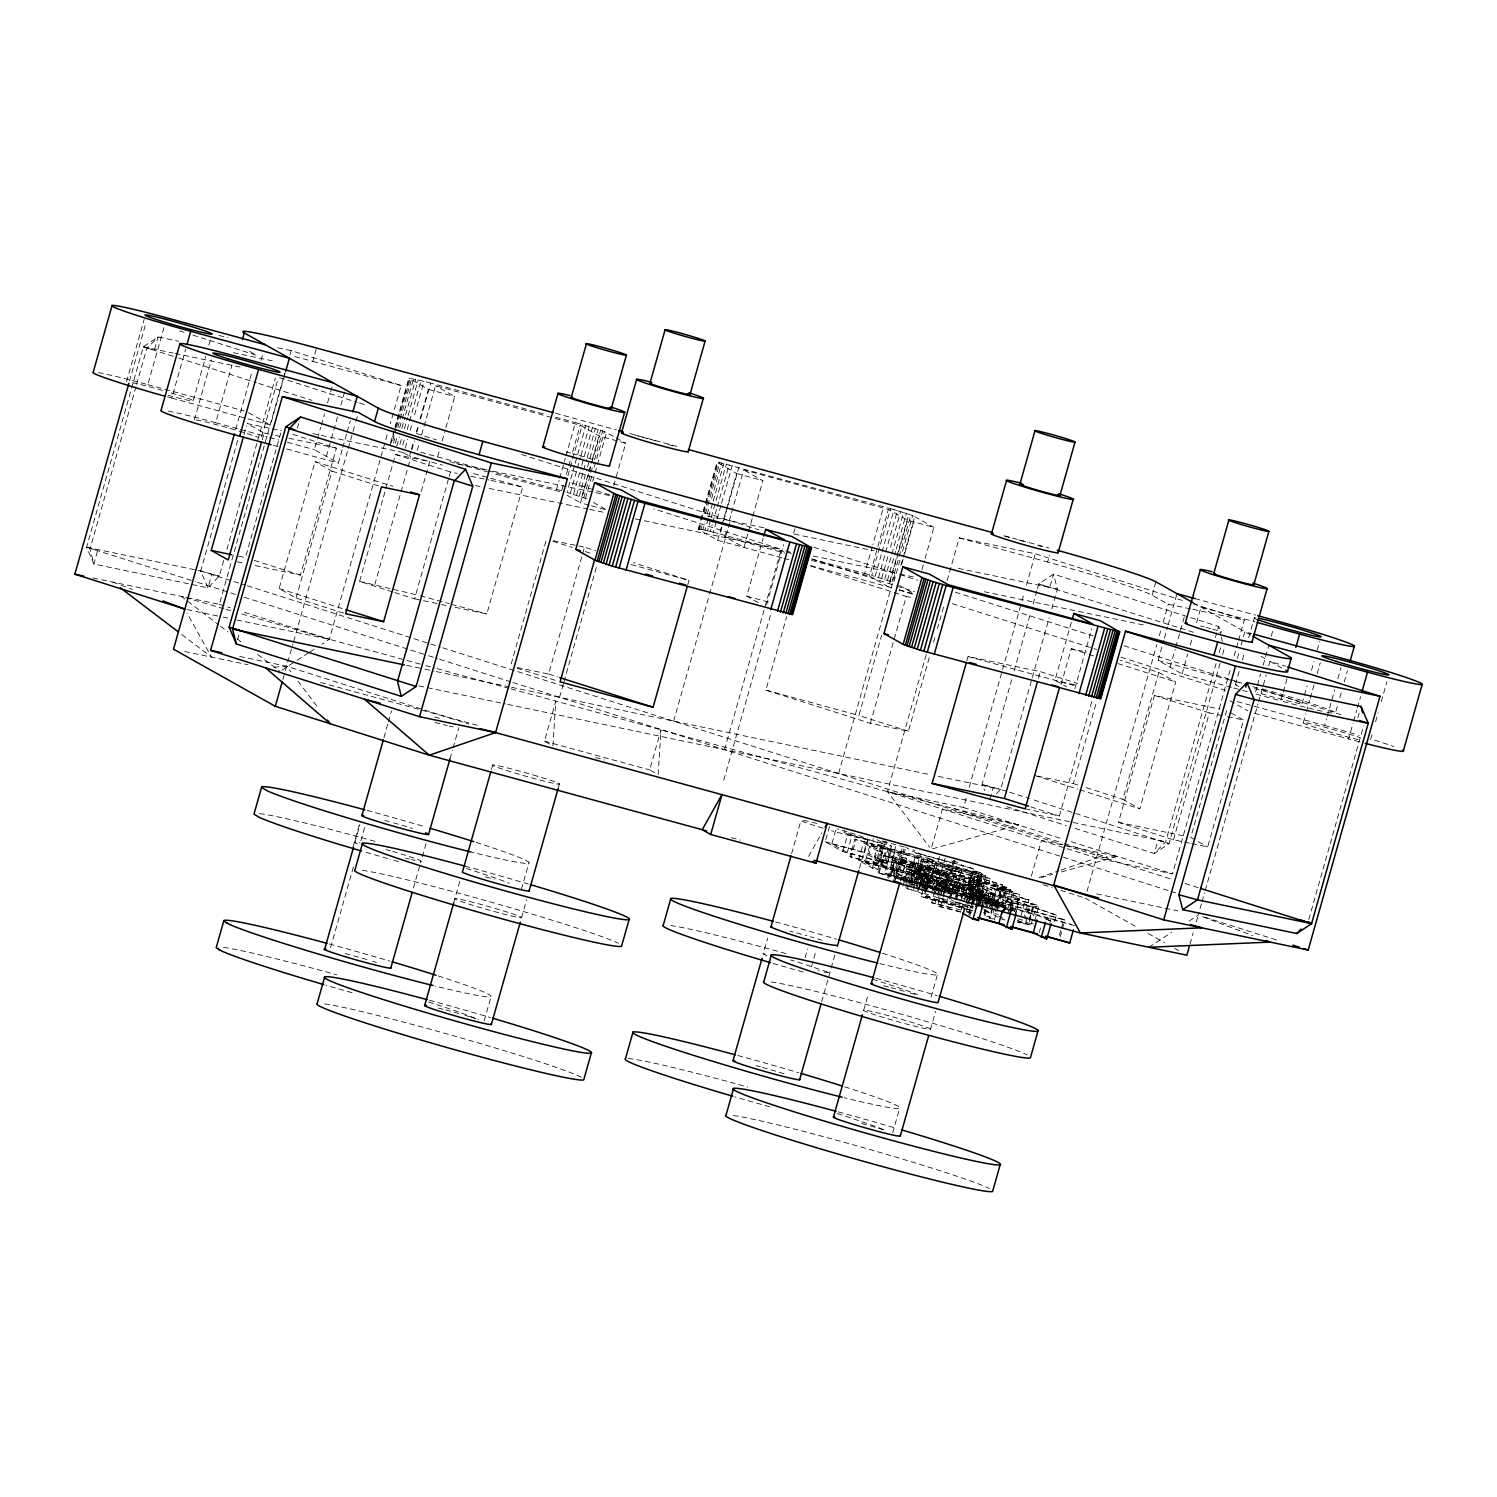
<?xml version="1.0" encoding="UTF-8"?>
<svg xmlns="http://www.w3.org/2000/svg" width="1497" height="1497" viewBox="0 0 1497 1497"><rect width="100%" height="100%" fill="white"/><g stroke="black" fill="none" stroke-linecap="round" stroke-linejoin="round"><path stroke-width="0.75" stroke-dasharray="5 3.75" d="M552.917 745.936L555.78 701.101L544.44 741.165L551.233 744.982M658.156 774.66L661.019 729.825L649.679 769.907L654.769 772.751M126.515 381.81L144.142 319.497M129.509 381.061L146.014 322.678M223.708 560.477L219.311 576.064L207.915 587.834L93.843 564.013L86.62 547.172L143.319 346.836L158.083 336.956L178.63 341.26M136.002 386.582L90.007 549.081L93.843 564.013L97.623 550.653L86.62 547.172L200.71 570.975L219.311 576.064L211.695 574.474L207.915 587.834L200.71 570.975L237.873 439.65M136.62 384.355L146.706 348.726L158.083 336.956L154.303 350.317L143.319 346.836L172.978 353.03M98.465 372.678A69.48 3.275 15.8 0 1 147.829 384.635L164.202 326.758M167.514 396.911A69.48 3.275 15.8 0 0 171.818 398.09L185.684 349.119M167.963 395.302A34.73 1.628 15.8 0 0 193.225 400.878L205.744 356.38M208.888 345.246L210.16 340.811M194.367 419.909L211.376 359.804M168.207 411.095A69.48 3.275 15.8 0 1 215.699 422.715L232.072 364.838M235.665 429.452L252.188 371.069M260.983 360.365L262.873 353.685M244.03 434.691L246.537 425.784M226.87 549.343L275.373 377.955M261.638 436.768L278.012 378.891M262.256 439.744L264.146 433.082L247.173 423.557L269.984 428.31M101.684 579.807L219.348 604.358L284.804 373.052M289.894 355.088L291.166 350.597L401.14 385.515L390.343 423.688M248.072 418.898L270.489 425.036L283.083 380.5M283.719 378.292L285.609 371.612M246.107 555.387L280.762 432.932M294.759 356.567A93.338 4.397 15.8 0 1 312.779 361.395L316.559 348.034M237.611 639.537L238.865 635.084M297.454 428.067L298.708 423.614M342.121 449.755L338.359 463.116L314.351 449.643L316.877 440.736M317.514 438.527L320.657 427.394M321.294 425.167L324.437 414.033M327.581 402.899L330.107 393.992M330.743 391.765L332.633 385.103M343.431 613.078L296.107 598.033L279.134 588.527L315.044 461.637L392.85 486.338M326.346 456.379L330.762 440.792M331.398 438.565L337.686 416.316M340.848 405.182L344.628 391.821M255.332 565.623L300.467 575.073L336.395 448.164L292.402 434.186M296.107 598.033L331.997 471.162L315.044 461.637M342.757 447.528L346.537 434.167M347.173 431.941L350.317 420.825M282.858 679.601L284.748 672.92M285.366 670.693L292.982 643.785M293.618 641.539L347.641 450.653M348.277 448.408L355.257 423.707M355.893 421.462L357.802 414.725M387.162 434.916L329.34 639.275L321.743 644.215M390.605 442.682L394.366 429.34M395.002 427.113L408.868 378.142L424.081 381.305L413.995 416.933M390.305 445.358L409.373 378.105M392.701 440.53L395.844 429.396M396.48 427.169L410.328 378.198M393.449 442.981L395.339 436.301M397.865 427.394L411.731 378.423M395.245 443.337L397.135 436.656M399.662 427.749L401.552 421.087M402.188 418.861L413.528 378.778M396.799 446.031L399.325 437.143M401.832 428.236L404.995 417.102M405.612 414.875L415.698 379.265M392.57 591.858L359.579 581.397L395.489 454.508L429.714 461.656L420.882 492.812M399.942 444.403L401.832 437.723M404.358 428.816L407.502 417.682M408.138 415.455L418.206 379.845M402.749 445.077L404.639 438.415M407.165 429.508L421.013 380.537M405.182 448.09L407.689 439.182M410.215 430.275L411.469 425.822M427.468 461.039L409.504 456.136L413.846 440.829M416.316 432.072L417.551 427.693M420.021 418.954L428.404 389.351L408.868 378.142M411.825 449.849L414.351 440.96M416.858 432.053L418.131 427.599M420.638 418.692L430.724 383.082L546.48 414.688M374.793 584.56L410.683 457.689M417.251 450.316L419.141 443.636M421.667 434.748L435.515 385.777L580.218 425.279L599.418 436.039L625.727 443.224L615.641 478.853M437.704 456.641L439.594 449.961M442.12 441.054L445.264 429.938M445.9 427.712L454.714 396.537L435.515 385.777M394.778 592.569L414.575 598.856L448.576 478.647M449.212 476.42L450.466 471.967L457.24 473.389M353.124 846.628L359.411 824.379M383.981 737.553L387.76 724.192M388.397 721.966L391.54 710.85M354.808 842.736L359.86 824.941M330.594 947.62L353.91 865.247M360.833 840.771L364.613 827.411M455.219 607.333L486.824 613.938L522.734 487.049L471.48 473.052M413.453 887.983L421.013 861.262M422.285 856.808L426.065 843.466M449.998 758.867L452.506 749.96M453.142 747.733L458.812 727.71M420.732 452.281L556.528 489.369L559.055 480.462M559.672 478.235L565.342 458.194M565.978 455.967L575.428 422.584L602.692 430.874L614.219 436.768M511.207 663.901L546.48 539.238M563.209 485.384L561.319 492.064L492.307 473.22M566.371 474.25L570.151 460.889M572.659 451.982L580.218 425.279M567.906 475.728L582.389 424.53M574.53 465.604L566.97 492.307L587.629 499.231M575.147 463.378L577.037 456.697M577.674 454.47L585.851 425.541M453.666 903.047L459.953 880.797M491.446 769.495L492.719 765.042M570.32 493.318L580.406 457.708M581.042 455.481L589.219 426.533M573.538 494.291L581.098 467.588M581.734 465.361L583.605 458.681M584.242 456.454L592.438 427.506M576.532 495.226L586.618 459.616M587.254 457.39L595.432 428.441M579.283 496.106L586.843 469.403M587.46 467.176L589.35 460.496M589.986 458.269L598.182 429.34M581.715 496.929L591.783 461.319M592.419 459.092L600.615 430.144M589.294 505.219L580.518 502.824L588.714 473.894M589.331 471.667L591.221 464.987M591.858 462.76L599.418 436.039M583.793 497.659L593.879 462.049M594.515 459.822L602.692 430.874M585.495 498.295L591.802 476.046M594.309 467.139L604.395 431.51M592.681 481.435L606.528 432.465M517.288 667.531L548.594 674.062L581.977 556.079M582.614 553.871L584.504 547.191L595.619 550.709M613.751 485.533L615.024 481.08M559.56 697.321L563.34 683.961M563.976 681.734L596.723 565.978M484.242 1020.692L491.166 996.197M521.405 889.349L528.965 862.646M521.555 917.698L526.607 899.884M558.1 788.582L559.354 784.129M781.79 557.782L717.681 540.267L698.481 529.508L700.035 522.378M700.652 520.151L717.044 462.274L718.504 462.33L883.604 506.716L872.901 544.552M698.481 529.508L700.54 522.341M701.176 520.114L717.55 462.236M698.145 529.059L699.604 529.115L701.494 522.434M704.02 513.527L718.504 462.33M699.604 529.115L701.008 529.339L702.898 522.678M705.405 513.77L719.907 462.573M701.008 529.339L702.804 529.695L704.694 523.033M707.202 514.126L709.091 507.446M711.618 498.538L721.704 462.929M687.722 584.803L688.994 580.349L633.418 562.704M702.804 529.695L704.975 530.181L708.118 519.047M708.755 516.821L712.535 503.46M713.171 501.233L723.874 463.396M704.975 530.181L707.482 530.761L710.645 519.627M711.262 517.401L726.382 463.976M707.482 530.761L710.289 531.454L712.179 524.773M712.815 522.547L716.595 509.186M717.231 506.959L729.189 464.669M710.289 531.454L713.358 532.221L716.502 521.087M717.138 518.86L720.918 505.518M721.535 503.291L732.258 465.436M717.681 540.267L721.46 526.925M722.097 524.698L725.877 511.338M726.494 509.111L736.58 473.501L717.044 462.274M713.358 532.221L720.001 533.999L723.145 522.865M723.781 520.638L727.561 507.277M728.178 505.05L738.9 467.214M747.77 534.092L743.99 547.453L724.791 536.693L726.681 530.013M729.207 521.106L743.691 469.908L888.395 509.41L907.594 520.189L933.903 527.374L925.09 558.531M673.65 721.124L708.923 596.461M709.541 594.234L727.804 529.695M728.44 527.468L730.33 520.788M748.406 531.884L752.186 518.523M752.804 516.297L762.89 480.668L743.691 469.908M758.305 602.599L746.778 596.143L763.152 538.265M724.529 749.698L781.228 549.343L653.646 508.849M766.614 604.676L783.623 544.571M723.762 780.218L770.787 614.032M793.672 533.175L794.944 528.684M929.188 657.763L908.398 731.228L870.375 723.294L765.884 690.117L786.673 616.652M811.28 558.905L864.705 573.501L872.264 546.779M898.144 553.572L888.694 586.955L869.495 576.195L888.395 509.41M766.988 955.797L763.152 953.851L767.718 938.245M791.614 853.646L801.026 820.244M899.978 560.177L893.672 582.427L871.684 575.447L890.565 508.662L885.345 507.202M875.146 576.457L881.434 554.189M882.07 551.963L894.027 509.672L890.565 508.662M878.496 577.449L897.395 510.664L894.027 509.672M881.714 578.422L888.002 556.173M890.528 547.266L900.614 511.656L897.395 510.664M884.708 579.376L903.608 512.592L900.614 511.656M887.459 580.256L895.636 551.308M896.273 549.081L906.359 513.471L903.608 512.592M889.892 581.061L908.791 514.294L906.359 513.471M898.78 551.345L907.594 520.189M891.969 581.79L910.868 515.024L908.791 514.294M838.619 773.5L895.318 573.164L813.919 547.322M902.485 551.27L912.571 515.66L910.868 515.024M900.857 565.567L914.704 516.596L912.571 515.66M908.398 731.228L858.904 715.51L881.583 635.383M901.737 564.144L904.263 555.237M904.88 553.011L913.713 521.854M876.812 863.806L873.088 861.711L877.99 844.345L881.714 846.441L854.881 839.125L849.959 856.471L876.812 863.806L883.174 841.539L891.426 846.179L886.523 863.544L842.792 851.606L825.221 841.744L829.506 826.55M877.017 839.705L884.727 844.027L879.806 861.393L847.265 852.504L831.845 843.859L836.149 828.664M870.375 723.294L906.265 596.405L912.983 597.808M805.068 957.799L807.594 948.892M921.927 569.665L924.454 560.757M842.792 851.606L847.695 834.241L841.838 830.947M811.468 966.688L815.884 951.1M847.265 852.504L852.167 835.139L844.476 830.816M886.374 867.605L883.361 865.902L888.282 848.556L891.295 850.24L886.374 867.605L851.045 857.089L855.947 839.723L854.881 839.125M877.86 869.589L865.079 862.403L870 845.057L882.781 852.223L877.86 869.589L872.377 868.092L858.53 860.307L863.432 842.942L923.836 859.428M821.628 1001.811L834.839 955.067M879.806 861.393L864.387 852.747L868.69 837.553M895.618 846.647L891.931 859.671L899.716 864.05L877.148 858.286L868.952 853.683L873.238 838.488M926.231 654.657L887.459 791.651L929.712 847.321M947.189 580.555L959.278 537.891L1035.325 553.759L1184.277 601.046M933.585 642.194L934.858 637.741M937.365 628.834L944.308 604.339M872.377 868.092L877.298 850.726L863.432 842.942M877.148 858.286L881.452 843.092M877.878 864.405L882.8 847.059L855.947 839.723M883.473 845.842L887.197 847.938L933.342 859.54L928.439 876.886L882.294 865.303L878.571 863.208L883.473 845.842L877.99 844.345M878.196 872.845L883.099 855.479L884.109 855.479L894.832 858.604L889.91 875.97L878.196 872.845L890.977 876.568L895.88 859.203L883.099 855.479M880.891 866.108L885.812 848.743L882.8 847.059M879.188 872.845L884.109 855.479M882.294 865.303L887.197 847.938M901.737 875.82L889.91 869.196L894.832 851.83L906.658 858.473L901.737 875.82L896.254 874.323L884.428 867.699L889.349 850.333L870 845.057M889.91 875.97L884.746 873.069L889.667 855.704L995.561 884.652M887.777 877.691L892.68 860.345L977.616 883.529L971.834 904.207M888.844 878.309L893.765 860.943L892.68 860.345M890.977 875.071L913.095 881.733L890.977 875.071L895.88 857.706L918.017 864.387L911.729 886.224M893.185 876.306L898.088 858.941M902.111 848.724L894.196 876.868L916.314 883.548L923.724 857.912M893.559 880.947L898.462 863.582L915.565 868.241L910.644 885.606M896.254 874.323L901.175 856.976L889.349 850.333M894.626 881.546L899.547 864.181L898.462 863.582M895.636 879.169L904.637 846.684M901.325 860.756L921.235 866.183L899.098 859.503L901.325 860.756L896.404 878.121L916.314 883.548M953.439 860.288L963.02 865.659L973.686 868.878L968.784 886.243L911.336 870.562L900.913 864.705L905.816 847.339L885.438 842.119M902.335 861.318L905.741 863.226L900.82 880.592L897.433 878.683L902.335 861.318L956.265 876.98L951.063 895.281M863.694 1010.269L868.11 994.7M903.234 881.452L908.136 864.087L909.783 865.004L904.88 882.369M902.878 886.261L907.8 868.896L926.362 873.238L930.835 874.716L925.951 892.268M966.781 661L968.054 656.547L1040.303 671.629L1077.69 683.493M905.947 882.968L910.868 865.603L893.765 860.943M905.835 887.384L910.756 870.019L907.8 868.896M911.336 870.562L916.258 853.196L905.816 847.339M916.482 891.482L906.901 888.563L911.823 871.198L922.433 874.098L917.511 891.463M894.832 851.83L915.902 857.575L908.716 882.949L905.049 881.939M908.604 886.991L912.908 871.815L911.823 871.198M910.887 880.498L915.79 863.133L918.017 864.387M910.363 883.866L917.811 857.444L922.264 857.818L913.6 889.274M911.43 884.465L916.351 867.1L933.38 871.759L938.076 874.398L933.174 891.763M951.643 860.887L957.388 864.125L952.485 881.49L915.677 871.441L920.58 854.076L912.927 849.772M914.106 882.313L919.027 864.948M913.357 887.141L921.385 859.072L985.849 875.745L980.947 893.11L936.766 881.939M916.089 881.92L920.992 864.555L943.559 871.348L938.638 888.713L916.089 881.92L938.638 888.713M916.145 887.103L923.705 860.382L921.385 859.072M976.605 901.119L981.527 883.754L974.135 881.097L953.57 875.483L948.649 892.83L951.343 894.345L917.343 884.128L922.264 866.763M917.212 887.721L924.772 860.981L982.144 876.643L975.576 899.491M919.308 883.735L941.875 890.528L919.308 883.735L924.21 866.37L944.57 871.928L946.778 873.163L939.742 897.844L946.946 901.886L951.849 884.521L944.663 880.479L954.824 883.249L960.4 886.392L955.498 903.739L971.59 908.136M918.185 890.341L923.106 872.976L930.835 874.716M918.84 888.638L923.761 871.273L922.133 870.356L984.483 887.365L991.893 889.948L986.635 909.053M928.159 858.006L918.597 892.062L929.787 896.853L925.782 894.607M920.618 885.962L925.52 868.597M931.752 846.946L942.455 809.11L1018.503 824.978L931.115 849.173M921.516 884.97L926.437 867.605L924.21 866.37M980.498 902.148L983.173 892.268L924.435 876.812L929.338 859.446L933.342 859.54M922.545 885.55L927.448 868.185L947.807 873.743L950.052 874.997L945.131 892.362L922.545 885.55L945.131 892.362M921.441 890.603L926.362 873.238M982.144 876.643L974.734 875.764L969.813 893.129L977.223 894.008L919.869 878.346L929.843 883.941L924.36 882.444L929.263 865.079L915.902 857.575M961.748 907.968L921.235 896.591L926.138 879.244L991.706 896.946L982.968 893.466L986.598 895.655L983.435 894.888M923.331 890.715L927.635 875.52L923.106 872.976M924.772 886.804L929.693 869.439L927.448 868.185M925.352 886.336L927.204 879.824L926.138 879.244M924.416 891.314L928.701 876.119L939.461 879.057L946.665 883.099M924.865 891.651L928.552 878.645L969.757 889.892L970.842 890.49L967.156 903.514M925.202 893.26L929.506 878.065L923.518 874.697L912.908 871.815M926.269 891.782L931.171 874.416L953.757 882.65L949.454 897.844M955.535 889.63L929.712 882.163L934.633 864.798L1002.372 884.858L997.451 902.223L961.205 891.314L945.131 887.964L940.453 886.449L955.535 889.63L960.456 872.264L934.633 864.798M929.712 882.163L935.007 864.611M924.772 860.981L934.746 866.576L928.477 889.124L922.077 887.384M939.517 856.602L935.213 871.797L952.485 881.49M932.238 888.17L934.689 879.488L928.701 876.119M931.471 893.185L936.374 875.839M933.885 890.603L938.787 873.238L955.965 877.916L960.662 880.554L955.76 897.919M933.473 895.805L938.376 878.458L931.171 874.416M950.894 907.949L931.621 902.747L933.473 896.235M934.072 894.065L936.542 885.382L995.112 899.734L989.667 918.615M936.43 887.478L941.351 870.113L943.559 871.348M935.157 894.252L939.461 879.057M945.15 858.155L940.846 873.331L958.099 883.024L968.784 886.243M934.764 903.907L936.617 897.395M937.234 895.225L939.686 886.542L936.542 885.382M938.582 893.241L945.356 869.083L960.456 872.264M510.945 688.863L887.459 791.651L963.507 807.519L966.688 796.292M969.233 787.31L1021.347 603.179M1021.983 600.915L1023.892 594.178M1026.418 585.196L1035.325 553.759M938.656 897.227L943.578 879.862M996.141 905.18L998.649 905.255L1003.551 887.889L1001.063 887.815L996.141 905.18L1005.497 906.901L941.632 888.9L946.534 871.535L1010.419 889.536L1003.514 913.918M960.718 912.122L937.796 906.003L942.698 888.638L999.229 902.766L996.777 911.448M942.885 891.108L947.807 873.743M943.353 889.854L948.256 872.489M949.285 873.069L1012.795 891.445L1007.874 908.81L947.62 892.268L944.382 890.434L949.285 873.069L977.185 881.321L974.977 880.086L966.351 911.186M942.979 896.123L950.034 870.599L966.108 873.949L1002.372 884.858M940.509 907.051L942.96 898.368M943.26 896.871L948.162 879.525L972.844 886.261L973.929 886.86L969.008 904.225M954.749 860.775L950.445 875.951L949.36 875.352L953.664 860.157M947.62 892.268L952.541 874.903M949.528 898.911L954.45 881.546L973.929 886.86M1011.673 679.694L982.069 784.316L984.783 790.622M1014.199 670.787L1030.572 612.909M1033.098 604.002L1036.878 590.641M1037.496 588.415L1038.768 583.961L1053.532 574.1L1218.521 626.476L1221.234 632.801M950.539 898.443L954.824 883.249M1190.602 608.905L1168.24 604.227L1152.129 595.188A93.338 4.397 15.8 0 0 1047.638 562.011L1049.528 555.331M958.099 883.024L963.02 865.659M954.637 899.267L958.941 884.072L954.45 881.546M956.546 896.778L961.448 879.413L978.701 884.128L983.398 886.767L978.477 904.132M955.722 899.865L960.026 884.671L983.978 891.22L979.674 906.396M892.68 1132.855L899.603 1108.379M931.097 997.077L937.403 974.809M961.205 891.314L966.108 873.949M960.849 900.221L966.145 882.051L961.448 879.413M989.929 798.93L993.072 787.796L982.069 784.316L1007.275 791.483M967.698 885.644L972.62 868.279M973.798 870.655L976.325 872.19L971.422 889.555L968.896 888.02L973.798 870.655L979.899 872.414L972.283 898.687L964.947 896.048L969.85 878.683M961.336 909.951L965.621 894.757L942.698 888.638M976.325 872.19L972.788 871.31L967.867 888.675L971.422 889.555M967.156 897.302L972.058 879.937M966.07 902.916L969.757 889.892M930.498 1029.262A34.73 1.628 15.8 0 0 881.508 1013.862A34.73 1.628 15.8 0 0 879.282 1016.182A34.73 1.628 15.8 0 0 930.498 1029.262L935.55 1011.467M966.407 902.392L968.297 895.711A34.73 1.628 15.8 0 0 919.308 880.311A34.73 1.628 15.8 0 0 917.062 882.612A34.73 1.628 15.8 0 0 968.297 895.711M970.243 889.293L975.146 871.928M971.085 889.124L975.988 871.759M973.537 903.664L982.126 873.761L978.982 873.275L971.478 899.716L969.214 898.443L974.135 881.097M967.941 903.608L972.844 886.261M996.403 793.803L1000.67 789.387L1049.172 617.98M1051.699 609.073L1057.369 589.051L1053.532 574.1L1049.753 587.46L1038.768 583.961L1193.745 632.352M970.748 899.791L975.651 882.425L981.153 883.922L991.893 889.948M968.933 912.309L970.786 905.797M971.403 903.627L973.855 894.944L995.112 899.734M972.526 906.789L955.105 902.036L970.655 907.575L975.632 889.349L983.173 892.268M968.765 915.06L971.216 906.377M883.361 865.902L976.587 891.183L981.321 873.163L979.899 872.414M972.825 903.795L981.489 873.818M969.85 915.659L981.658 874.323M1038.413 678.309L1040.303 671.629M980.947 893.11L916.463 876.437L977.822 893.821L982.724 876.456L990.322 878.552L983.117 904.113M976.231 901.288L981.153 883.922M975.37 906.808L979.656 891.613M977.822 893.821L979.206 894.083L984.109 876.737M976.718 906.115L981.022 890.921M977.953 905.872L982.874 888.507L997.975 895.449L1014.049 897.115L1019.625 898.78L1014.704 916.145M978.046 906.808L982.911 890.603L958.941 884.072M979.562 904.731L984.483 887.365M981.489 905.816L986.411 888.451M981.433 907.949L985.737 892.755L994.513 895.038L989.611 912.403L984.09 910.756M982.874 908.024L988.207 889.967M985.55 904.88L990.453 887.534L1014.218 892.867L1019.513 894.514L1014.592 911.879M986.036 903.758L988.507 895.075M985.269 909.671L984.034 914.012L986.785 914.311L983.585 912.44M985.868 907.5L988.956 896.647M985.962 911.074L984.727 915.416L990.209 917.1L984.334 915.808M989.498 903.664L991.351 897.152M989.854 903.458L991.706 896.946M989.405 906.976L994.307 889.611L996.946 890.097L1028.963 899.865L1024.042 917.212M990.041 906.359L994.962 888.993L1019.513 894.514M1071.328 622.396L1054.955 680.274L1066.482 686.73M1007.874 908.81L991.688 905.498L996.609 888.133L1004.73 889.443L979.263 882.482L981.527 883.754M992.024 907.463L998.611 884.053M997.919 917.062L990.864 913.114L995.786 895.749L985.737 892.755M993.054 912.814L997.975 895.449M995.206 911.486L1002.503 886.074L1006.826 887.534L1001.923 904.88L941.632 888.9M997.077 907.07L1001.998 889.705L1012.795 891.445M994.307 920.131L996.16 913.619M1061.167 684.391L1071.253 648.781L1086.916 652.056M991.688 905.498L999.809 906.808L1005.348 888.002M1001.137 906.602L1006.04 889.237L1010.419 889.536M1002.503 907.163L1007.406 889.798M1002.466 913.9L1006.751 898.705L1007.799 898.724L1056.489 915.116L1054.637 921.628M1003.888 910.363L1006.34 901.681L995.786 895.749M1007.893 913.769L1012.197 898.574L1033.473 904.394L1030.497 905.273L1036.111 906.808L1039.049 905.573L1014.367 898.855L1009.446 916.22M1014.218 892.867L1009.315 910.213L1003.327 908.941M1009.839 909.652L1011.691 903.14L999.491 896.31L1012.197 898.574M1009.146 914.48L1014.049 897.115M1011.616 911.767L1014.068 903.084L1028.869 905.685L1025.183 918.69M1074.79 688.826L1091.781 628.721M1015.958 913.189L1018.409 904.506L1033.024 907.07L1056.489 915.116M1031.358 876.157L1041.444 840.547L1061.841 844.795M1020.729 916.557L1025.651 899.192L1028.963 899.865M1033.435 923.911L1025.576 922.639L1030.965 903.402M1029.188 919.588L1033.36 904.02M1029.356 920.094L1033.024 907.07M1029.562 921.572L1034.464 904.225M1025.164 808.829L1059.389 815.959L1092.136 700.222M1031.208 924.173L1036.111 906.808M1037.589 776.138L1073.368 783.605L1096.683 701.232M1034.764 920.749L1039.049 905.573M1039.292 932.294L1040.527 927.953M1049.771 922.826L1052.223 914.143M1152.129 595.188L1155.909 581.828M1060.774 930.367L1058.922 936.879L1060.007 937.478L1061.841 930.966M1061.373 928.196L1063.843 919.514L973.855 894.944M1062.458 928.795L1064.91 920.112L1063.843 919.514M1086.99 891.389L1156.807 644.646M1159.352 635.664L1160.624 631.173M1163.15 622.191L1168.24 604.227M1231.413 687.385L1182.087 673.912L1158.098 660.439L1163.768 640.417M1164.385 638.19L1167.548 627.056M1168.165 624.829L1176.998 593.673M1158.772 672.434L1175.744 681.958L1139.835 808.829L1122.862 799.323L1158.772 672.434L1120.037 660.14M1189.441 843.11L1173.48 839.78L1118.484 822.321L1154.374 695.431L1219.868 709.11M1170.093 667.175L1175.126 649.361M1175.763 647.134L1184.576 615.978M1182.087 673.912L1187.757 653.871M1190.283 644.964L1192.173 638.302M1196.571 622.715L1200.987 607.127L1254.804 621.816M1215.377 637.61L1218.521 626.476L1220.71 635.027M1075.089 828.384L1154.262 853.533L1165.658 841.763L1216.051 663.676M1219.194 652.561L1221.084 645.881M1220.074 663.358L1169.045 843.672L1154.262 853.533L1158.042 840.173L1169.045 843.672L1031.47 799.155M1222.581 654.451L1224.471 647.771M1173.48 839.78L1209.37 712.89L1225.351 716.221M1018.503 824.978L887.459 791.651L1096.44 857.987L1172.488 873.874L1230.946 667.269M1234.127 656.042L1237.944 642.569M1238.58 640.323L1244.288 620.114L1193.165 603.871M1237.289 658.455L1239.179 651.775M1241.069 645.113L1244.849 631.753L1251.586 633.587M1226.642 710.514L1190.733 837.403L1196.384 840.566M1235.437 684.578L1239.834 668.991M1242.36 660.083L1244.25 653.403M1248.666 637.816L1254.336 617.793M1191.724 843.578L1207.705 846.928L1243.595 720.038L1228.513 711.58M1255.609 691.951L1256.881 687.516M1257.499 685.289L1260.53 674.024M1263.169 665.248L1268.838 645.207M1271.252 636.188L1273.142 629.507M1190.04 944.064L1193.184 932.93M1196.328 921.796L1197.6 917.343M1201.399 903.889L1198.218 915.116L1188.73 921.31M1202.035 901.643L1204.58 892.661M1205.216 890.416L1257.967 704.02M1258.603 701.775L1266.219 674.829M1268.764 665.847L1270.036 661.356L1285.436 666.24M1256.077 694.103L1280.74 700.839L1282.63 694.159M1283.266 691.951L1287.046 678.59M1302.072 703.665L1307.106 685.851M1311.522 670.263L1314.048 661.356M1317.192 650.241L1319.718 641.334M1303.288 722.658L1305.814 713.751M1306.451 711.524L1309.594 700.39M1310.231 698.163L1314.01 684.803M1317.154 673.687L1320.298 662.553M1237.158 701.588L1324.62 725.465L1326.51 718.785M1327.147 716.558L1334.688 689.855M1337.85 678.721L1340.994 667.587M1337.289 706.528L1335.399 713.208A69.48 3.275 15.8 0 0 1261.073 688.564M1339.796 697.621L1341.686 690.94M1344.212 682.033L1347.356 670.899M1254.43 713.227L1348.61 738.938L1353.026 723.35M1353.644 721.124L1356.806 709.99M1357.423 707.763L1360.586 696.629M1357.873 717.587L1359.145 713.133M1308.79 919.514L1363.599 725.858M1370.56 739.518L1372.45 732.838M1375.612 721.704L1378.119 712.797M1381.263 701.681L1386.933 681.64M859.465 868.26L867.68 839.33A34.73 1.628 15.8 0 0 837.066 828.851M808.567 856.49L821.778 832.95M281.866 670.169L295.171 661.524M297.061 660.289L308.457 652.879M310.347 651.644L314.145 649.155M1148.854 947.245L1171.646 932.425M1038.955 877.598L1058.847 870.805M1061.055 870.056L1096.44 857.987L1117.492 856.415L1064.105 845.262M1041.313 877.504L1052.503 874.398M1061.467 871.928L1117.492 856.415M1019.625 898.78L1014.367 898.855M763.152 953.851L765.154 953.907M1025.576 922.639L1027.859 922.433M273.988 667.194L286.638 666.24L468.917 724.118M924.435 876.812L928.439 876.886M990.322 878.552L974.734 875.764M1017.997 922.152L1023.967 923.031L1017.717 921.029M1028.121 924.435L1017.473 922.639M994.588 913.657L998.2 914.349M218.918 335.515L227.937 337.405M277.619 347.772L291.166 350.597M233.382 352.674L272.173 360.777M175.261 353.498L241.429 367.308M1192.847 609.373L1244.288 620.114M312.798 433.625L406.342 453.161M456.529 463.64L490.754 470.788M493.037 471.256L593.43 492.214M595.712 492.681L609.41 495.544M707.52 516.016L764.555 527.936M794.215 534.111L874.08 550.784M958.492 568.411L1057.369 589.051M272.267 428.797L281.399 430.706M264.146 433.082L273.165 434.953M275.429 435.44L279.939 436.375M288.977 438.265L336.395 448.164M470.788 476.214L488.864 479.976M491.11 480.443L522.734 487.049M475.485 485.533L480.05 486.488M489.182 488.396L587.292 508.868M589.575 509.336L605.537 512.685M635.196 518.86L642.045 520.301M644.328 520.769L781.228 549.343M813.17 556.023L895.318 573.164M899.865 574.118L915.846 577.449M984.296 591.727L1146.29 625.54M553.179 540.642L584.504 547.191M1061.074 681.94L1077.035 685.27M1227.634 716.707L1243.595 720.038M359.579 581.397L418.168 595.188M238.641 556.192L245.489 557.614M414.575 598.856L421.349 600.26M423.595 600.727L439.407 604.04M441.671 604.507L446.181 605.443M237.275 561.843L244.03 563.265M92.739 577.936L99.457 579.339M187.088 609.578L220.957 616.652M223.221 617.12L227.731 618.074M236.769 619.964L329.34 639.275L423.501 664.986M406.697 665.398L422.659 668.747M424.942 669.215L434.074 671.124M436.357 671.592L509.354 686.842M511.637 687.31L929.188 774.473M938.32 776.363L1000.67 789.387M1118.484 822.321L1183.959 835.981M418.804 685.869L505.499 703.964M507.782 704.451L1165.658 841.763M239.651 656.435L286.638 666.24L290.848 671.816M184.674 651.513L248.034 664.743M1096.627 893.915L1177.914 910.887M823.986 972.058L829.956 972.844L797.845 962.01M999.229 902.766L970.655 895.992L1071.328 924.36M995.393 907.182L999.341 908.099M967.174 911.467L971.366 912.459M985.849 875.745L941.688 864.574M910.756 870.019L922.433 874.098M818.148 970.73L819.271 971.01M960.868 910.008L931.621 902.747M960.606 911.748L937.796 906.003M443.468 724.66L447.135 725.558M939.686 886.542L955.816 890.584M405.668 858.211L409.336 859.128M434.598 717.063L441.372 718.785M882.07 840.921L888.844 842.643M1006.826 887.534L962.571 875.577M900.913 864.705L878.271 858.904L886.523 863.544M982.724 876.456L923.705 860.382M970.655 907.575L973.125 908.174L970.711 906.714M978.982 873.275L917.811 857.444M789.836 931.078L793.279 931.976M426.289 381.903L430.724 383.082M555.499 413.266L616.371 429.882M629.881 433.569L679.488 447.116M1004.075 535.739L1049.154 548.052M555.387 417.12L575.428 422.584M1194.924 598.557L1255.478 615.099M428.404 389.351L454.714 396.537M736.58 473.501L762.89 480.668M312.779 361.395L401.14 385.515M959.278 537.891L1047.638 562.011M720.001 533.999L791.239 553.441M450.017 461.675L490.08 472.603M724.791 536.693L784.896 553.104M811.617 560.383L869.495 576.195M147.829 384.635L244.254 410.945M431.735 462.217L442.494 465.137M591.483 505.818L606.828 510.009L591.483 501.401M783.998 558.381L790.678 560.196M810.7 565.679L892.773 588.078M899.304 589.855L912.758 593.542M1158.098 660.439L1232.087 680.648M1234.333 681.266L1241.05 683.1M171.818 398.09L245.826 418.299M1233.659 687.984L1240.395 689.818M1242.622 690.435L1247.113 691.67M215.699 422.715L238.117 428.834M240.362 429.452L267.271 436.787M269.516 437.405L278.479 439.856M287.443 442.307L314.351 449.643M273.315 445.358L277.806 446.593M286.769 449.025L338.359 463.116M631.042 564.537L688.994 580.349M746.778 596.143L768.71 602.112M968.054 656.547L1076.773 686.225M420.376 595.787L449.175 603.647M451.383 604.264L486.824 613.938M765.884 690.117L858.904 715.51M425.747 665.604L434.71 668.055M436.956 668.654L508.699 688.246M544.44 741.165L649.679 769.907M320.583 682.501L480.743 726.213M595.469 757.538L604.432 759.989M852.167 835.139L884.727 844.027M920.58 854.076L957.388 864.125M847.695 834.241L891.426 846.179M916.258 853.196L973.686 868.878M929.338 859.446L972.788 871.31M888.282 848.556L922.264 857.818M885.812 848.743L891.295 850.24M901.175 856.976L906.658 858.473M877.298 850.726L882.781 852.223M929.263 865.079L934.746 866.576M974.977 880.086L1003.551 887.889M926.437 867.605L946.778 873.163M929.693 869.439L950.052 874.997M905.741 863.226L895.88 859.203M891.931 859.671L949.36 875.352M825.221 841.744L868.952 853.683M831.845 843.859L864.387 852.747M938.076 874.398L921.048 869.738L916.351 867.1M960.662 880.554L943.484 875.876L938.787 873.238M966.145 882.051L983.398 886.767M899.547 864.181L923.761 871.273M927.635 875.52L938.376 878.458M873.088 861.711L878.571 863.208M970.842 890.49L928.552 878.645M858.53 860.307L918.915 876.793M865.079 862.403L884.428 867.699M889.91 869.196L910.981 874.94L924.36 882.444M1006.34 901.681L1011.691 903.14M964.76 892.773L1064.91 920.112M884.746 873.069L1001.923 904.88M1074.621 925.576L1043.596 917.1L1051.624 921.609L1038.113 915.603L1009.184 907.706L1014.816 910.868M944.382 890.434L964.947 896.048M998.649 905.255L970.075 897.452L972.283 898.687M897.433 878.683L917.343 884.128M948.649 892.83L969.214 898.443M976.474 900.427L999.809 906.808M1014.872 911.43L1003.701 906.209L974.753 898.312L983.435 903.178L977.953 901.681L965.621 894.757M912.59 884.465L928.177 888.731M961.579 897.844L970.486 900.277M731.322 837.665L740.285 840.098M906.901 888.563L913.282 890.303M956.209 902.017L973.63 906.789M1017.923 918.859L1026.437 921.179M923.799 893.484L930.236 895.243M941.781 898.387L955.498 903.739M946.946 901.886L934.54 896.422M963.75 907.257L923.649 895.992L965.921 907.856M921.235 896.591L965.303 908.642M967.511 909.24L974.117 911.037M963.937 908.567L972.713 910.962M1001.437 919.046L1004.992 920.019M989.18 917.829L993.69 919.064M966.519 911.954L970.973 913.17M796.722 932.893L806.827 935.7M790.566 959.989L794.215 960.999M864.705 573.501L871.684 575.447M556.528 489.369L563.508 491.315M969.813 893.129L985.4 895.917L979.206 894.083M1001.063 887.815L1006.04 889.237M930.086 881.976L997.451 902.223M223.932 608.755L181.324 596.424L218.543 624.717M226.178 609.41L230.669 610.701M241.878 613.957L329.34 639.275L241.354 611.337M968.896 888.02L976.4 890.528M996.609 888.133L1001.998 889.705M810.42 936.748L814.012 937.796M464.987 1015.322L469.253 1016.575M984.839 911.317L990.864 913.114M1025.651 899.192L994.307 889.611M1006.751 898.705L1028.869 905.685M817.53 938.881L821.947 940.228M179.659 330.912L184.056 332.315M192.851 335.103L256.642 355.35L246.575 349.699M279.49 377.656L357.222 402.337M359.448 403.049L366.11 405.163M521.574 454.508L758.923 529.863M899.753 574.567L917.511 580.218M955.273 592.194L1092.96 635.907M1124.06 645.787L1228.438 678.927M1230.665 679.619L1241.762 683.156M1252.877 686.674L1341.705 714.874M143.319 346.836L176.515 357.371M178.742 358.082L256.474 382.745M258.682 383.457L311.994 400.373M416.372 433.512L436.357 439.856M571.835 482.876L614.032 496.274M785.663 550.765L792.325 552.88M812.328 559.223L894.495 585.308M896.722 586.019L914.48 591.652M952.242 603.647L1096.59 649.473M1121.028 657.22L1225.407 690.36M899.117 590.005L914.18 594.777M810.682 566.053L906.265 596.405M1071.253 648.781L1086.822 653.721M1089.03 654.432L1095.71 656.547M1117.941 663.601L1175.744 681.958M395.489 454.508L450.466 471.967M1154.374 695.431L1209.37 712.89M331.997 471.162L381.492 486.881M552.936 541.296L572.303 547.453M585.215 551.551L591.671 553.591M1073.368 783.605L1077.672 784.971M1086.279 787.703L1122.862 799.323M1035.344 775.671L1077.578 789.069M1079.805 789.78L1139.835 808.829M1009.483 792.175L1029.281 798.462M254.284 560.421L300.467 575.073M1030.797 806.883L1059.389 815.959M1006.882 806.733L1066.276 825.596M279.134 588.527L343.599 608.98M548.594 674.062L557.483 676.887M963.507 807.519L1062.496 838.956M1071.309 841.744L1172.488 873.874M517.026 668.186L557.913 681.154M953.832 808.53L1062.365 842.998M1064.554 843.69L1107.106 857.201M200.71 570.975L231.698 580.817M233.906 581.528L245.021 585.046M247.23 585.757L440.455 647.097M442.663 647.808L1062.926 844.72M1065.153 845.412L1171.758 879.263M1185.081 883.492L1198.405 887.721M86.62 547.172L195.34 581.678M197.567 582.389L228.648 592.251M230.875 592.962L235.31 594.384M244.198 597.191L408.55 649.361M410.758 650.072L426.308 655.012M428.535 655.723L437.405 658.53M439.631 659.241L510.702 681.809M512.928 682.501L1168.708 890.696M1170.935 891.407L1177.596 893.522M219.348 604.358L230.351 607.857M1204.823 917.212L1279.617 940.958M1043.297 884.802L1052.092 887.59M1060.905 890.378L1082.892 897.358M1017.212 920.487L1035.456 926.549M945.356 869.083L950.034 870.599M990.453 887.534L994.962 888.993M1014.068 903.084L1018.409 904.506M1202.596 916.763L1252.746 935.569M112.874 582.127L132.503 589.5M975.632 889.349L978.046 890.809L964.517 887.197L960.026 884.671M1192.978 602.636L1250.856 635.121M1261.073 656.322L1265.059 658.568M1270.036 661.356L1286.148 670.413M914.704 516.596L933.903 527.374M1229.954 700.764L1247.955 710.869M899.66 585.533L913.095 593.074M616.128 437.854L625.727 443.224M1198.274 841.632L1207.705 846.928M567.082 495.282L580.518 502.824M403.741 452.899L409.504 456.136M248.502 412.685L270.489 425.036M1085.1 898.069L1138.019 927.766M1148.199 933.492L1164.498 942.623M1174.677 948.331L1178.738 950.614M975.651 882.425L977.616 883.529M982.874 888.507L994.513 895.038M982.911 890.603L983.978 891.22M953.57 875.483L956.265 876.98M948.162 879.525L953.757 882.65M913.619 865.584L915.266 866.501M910.868 865.603L915.565 868.241M998.649 915.939L1004.749 919.364M889.667 855.704L894.832 858.604M983.772 909.147L989.611 912.403M898.425 861.748L915.677 871.441M951.025 899.753L954.038 901.437M849.959 856.471L851.045 857.089M220.415 626.139L227.862 631.79M237.162 638.863L240.886 641.689M257.634 654.432L279.976 671.405M181.736 634.485L211.526 657.127L187.069 613.115M297.903 681.079L319.011 708.923M1221.253 637.161L1222.338 641.427M566.24 451.888A34.73 1.628 15.8 0 1 570.488 453.048M572.64 453.628A34.73 1.628 15.8 0 1 577.037 454.863M579.208 455.481A34.73 1.628 15.8 0 1 595.45 460.365M634.934 435.29A34.73 1.628 15.8 0 1 638.62 436.207M642.55 437.236A34.73 1.628 15.8 0 1 657.576 441.353M668.13 444.478A34.73 1.628 15.8 0 1 673.875 446.256M1200.538 626.008A34.73 1.628 15.8 0 1 1204.355 626.981M1206.357 627.505A34.73 1.628 15.8 0 1 1210.53 628.609M1212.664 629.189A34.73 1.628 15.8 0 1 1221.384 631.622M1004.843 536.282A34.73 1.628 15.8 0 1 1010.475 537.704M1018.783 539.912A34.73 1.628 15.8 0 1 1027.503 542.344M1038.057 545.469A34.73 1.628 15.8 0 1 1041.968 546.667M1257.443 619.533A34.73 1.628 15.8 0 1 1256.17 617.868M171.07 392.925A34.73 1.628 15.8 0 1 193.225 400.878M132.335 382.633A34.73 1.628 15.8 0 1 162.555 390.436M1359.182 741.764A69.48 3.275 15.8 0 1 1348.61 738.938M1324.62 725.465A69.48 3.275 15.8 0 1 1359.108 735.345M1374.639 740.136A69.48 3.275 15.8 0 1 1393.726 746.554M1358.247 739.612A34.73 1.628 15.8 0 1 1311.765 726.326A34.73 1.628 15.8 0 1 1313.543 724.454A34.73 1.628 15.8 0 1 1360.118 737.628M1331.712 713.04A69.48 3.275 15.8 0 1 1323.741 711.58M1322.038 711.206A69.48 3.275 15.8 0 1 1280.74 700.839M1254.449 688.545A34.73 1.628 15.8 0 1 1302.147 703.459A34.73 1.628 15.8 0 1 1257.499 692.531M1238.543 686.318A34.73 1.628 15.8 0 1 1237.271 684.653M196.219 419.983A34.73 1.628 15.8 0 1 236.863 430.406M238.94 431.024A34.73 1.628 15.8 0 1 257.914 437.255M452.992 726.887A34.73 1.628 15.8 0 1 449.268 726.064M439.8 723.743A34.73 1.628 15.8 0 1 433.625 722.115M867.68 839.33A34.73 1.628 15.8 0 1 831.64 830.723M823.107 828.215A34.73 1.628 15.8 0 1 800.97 820.45A34.73 1.628 15.8 0 1 820.038 824.211M883.604 985.793A34.73 1.628 15.8 0 1 889.068 987.159M891.033 987.664A34.73 1.628 15.8 0 1 905.947 991.725M910.307 992.979A34.73 1.628 15.8 0 1 918.634 995.468M485.552 876.924A34.73 1.628 15.8 0 1 494.141 879.263M392.588 851.419A34.73 1.628 15.8 0 1 419.179 861.187M415.193 860.457A34.73 1.628 15.8 0 1 411.469 859.634M357.484 843.915A34.73 1.628 15.8 0 1 360.197 842.998M386.039 849.566A34.73 1.628 15.8 0 1 390.418 850.801M385.01 820.506A34.73 1.628 15.8 0 1 389.257 821.647M393.599 822.845A34.73 1.628 15.8 0 1 412.442 828.402M733.38 1115.49A138.959 6.549 15.8 0 1 866.707 1148.629A138.959 6.549 15.8 0 1 989.423 1188.506M324.531 1003.869A138.959 6.549 15.8 0 1 461.319 1038.001A138.959 6.549 15.8 0 1 581.996 1077.615M352.057 992.698A138.959 6.549 15.8 0 1 325.897 985.194M223.521 947.376A138.959 6.549 15.8 0 1 336.862 974.828M428.498 1001.961A138.959 6.549 15.8 0 1 478.497 1019.719M769.776 1106.788A138.959 6.549 15.8 0 1 734.896 1096.871M628.048 1058.566A138.959 6.549 15.8 0 1 747.752 1087.028M837.179 1113.543A138.959 6.549 15.8 0 1 884.933 1130.272M838.32 1111.915A138.959 6.549 15.8 0 1 897.19 1128.551M861.598 1123.461A34.73 1.628 15.8 0 1 868.148 1125.276M870.337 1125.912A34.73 1.628 15.8 0 1 884.69 1130.216M429.471 1000.295A138.959 6.549 15.8 0 1 490.473 1017.567M438.078 1008.005A34.73 1.628 15.8 0 1 443.692 1009.427M445.694 1009.932A34.73 1.628 15.8 0 1 460.72 1014.068M471.274 1017.174A34.73 1.628 15.8 0 1 477.019 1018.97M844.738 1086.822A138.959 6.549 15.8 0 1 844.42 1097.769M737.796 1055.497A138.959 6.549 15.8 0 1 798.78 1072.769M756.079 1065.696A34.73 1.628 15.8 0 1 760.326 1066.837M762.478 1067.417A34.73 1.628 15.8 0 1 785.345 1074.172M438.228 975.95A138.959 6.549 15.8 0 1 435.159 986.036M329.228 943.952A138.959 6.549 15.8 0 1 389.987 961.149M345.152 953.514A34.73 1.628 15.8 0 1 368.711 960.138M372.734 961.373A34.73 1.628 15.8 0 1 376.477 962.534M476.027 842.381A138.959 6.549 15.8 0 1 470.75 851.943M367.027 810.382A138.959 6.549 15.8 0 1 425.672 826.98M398.558 861.561A138.959 6.549 15.8 0 1 389.856 859.128M387.686 858.53A138.959 6.549 15.8 0 1 363.696 851.643M259.524 813.601A138.959 6.549 15.8 0 1 376.832 841.875M466.297 868.41A138.959 6.549 15.8 0 1 509.373 883.249M362.311 870.318A138.959 6.549 15.8 0 1 495.638 903.44A138.959 6.549 15.8 0 1 618.355 943.316M464.987 866.127A138.959 6.549 15.8 0 1 528.254 883.997M771.18 981.938A138.959 6.549 15.8 0 1 904.506 1015.06A138.959 6.549 15.8 0 1 1027.223 1054.936M876.119 978.364A138.959 6.549 15.8 0 1 937.122 995.617M803.178 972.002A138.959 6.549 15.8 0 1 772.695 963.301M670.637 925.52A138.959 6.549 15.8 0 1 787.74 954.076M872.62 979.225A138.959 6.549 15.8 0 1 917.418 994.551M882.538 953.271A138.959 6.549 15.8 0 1 880.011 963.656M775.577 921.927A138.959 6.549 15.8 0 1 836.58 939.199M537.273 776.157L528.759 773.65A34.73 1.628 15.8 0 0 494.684 766.333A34.73 1.628 15.8 0 0 549.811 782.501A34.73 1.628 15.8 0 0 537.273 776.157M499.493 909.727L490.96 907.219A34.73 1.628 15.8 0 0 456.884 899.884A34.73 1.628 15.8 0 0 512.011 916.052A34.73 1.628 15.8 0 0 499.493 909.727"/><path stroke-width="1.5" d="M112.088 305.5L93.188 372.266A69.48 3.275 15.8 0 0 165.325 396.312M163.023 600.933L184.842 609.111L74.85 574.193L128.873 383.307M179.958 343.58L161.058 410.365A69.48 3.275 15.8 0 0 239.688 436.17L271.088 444.74M186.938 344.666L190.718 331.305A69.48 3.275 15.8 0 1 112.949 306.623A69.48 3.275 15.8 0 1 166.728 317.851L265.399 344.778M242.42 339.632L244.31 332.952A93.338 4.397 15.8 0 1 316.559 348.034L553.254 412.648M234.411 433.943L173.502 649.193L275.298 706.303L429.265 755.199L706.696 830.929M239.688 436.17L258.588 369.403A69.48 3.275 15.8 0 1 180.819 344.703A69.48 3.275 15.8 0 1 234.599 355.93L333.251 382.876M261.619 441.971L228.236 559.953L211.264 550.428L243.393 436.918M285.609 371.612L289.389 358.251L190.718 331.305M1098.573 897.938L495.601 732.576L419.553 716.707L210.572 650.372L282.39 396.611L358.438 412.48L374.549 421.518A93.338 4.397 15.8 0 0 479.04 454.695L567.4 478.815L495.601 732.576L429.265 755.199L364.557 699.249L380.369 703.272M229.135 627.149L285.815 426.813L300.598 416.952L465.586 469.31L472.79 486.169L416.11 686.505L401.327 696.367L236.358 643.991L229.135 627.149L416.11 686.505M236.358 643.991L232.522 629.058L289.22 428.703L300.598 416.952M352.843 411.918L357.24 396.331L258.588 369.403M275.298 706.303L282.222 681.827M327.095 943.372A138.959 6.549 15.8 0 0 223.764 920.936L216.204 947.657L221.313 950.857A138.959 6.549 15.8 0 0 323.745 984.577M364.894 809.821A138.959 6.549 15.8 0 0 261.563 787.385L254.003 814.087L259.112 817.287A138.959 6.549 15.8 0 0 361.544 851.007M374.549 421.518L378.329 408.176L244.31 332.952M419.516 494.815L381.492 486.881L345.582 613.751L383.625 621.685L419.516 494.815L410.627 491.989M361.937 815.472L383.363 739.78M324.568 949.585L353.554 847.19M324.718 976.811L317.177 1003.533A138.959 6.549 15.8 0 0 439.575 1045.411A138.959 6.549 15.8 0 0 583.718 1079.88L591.278 1053.177M362.517 843.26L354.957 869.963A138.959 6.549 15.8 0 0 477.375 911.86A138.959 6.549 15.8 0 0 621.517 946.329L629.077 919.607M479.04 454.695L482.82 441.334A93.338 4.397 15.8 0 1 378.329 408.176M419.553 716.707L491.353 462.947L567.4 478.815M390.792 968.11L412.199 892.437M428.572 834.559L449.998 758.867M542.887 446.761L558.007 393.337M571.311 397.173L586.431 343.749M424.68 1005.441L453.666 903.047M490.829 771.722L462.479 871.89A34.73 1.628 15.8 0 0 497.453 883.604A34.73 1.628 15.8 0 0 528.684 890.416M611.281 408.625L626.401 355.201A20.846 0.973 15.8 0 0 597.827 346.125A20.846 0.973 15.8 0 0 595.001 347.098A20.846 0.973 15.8 0 0 626.401 355.201M765.678 529.358L791.988 536.544L811.524 547.771L792.624 614.537L612.273 566.147L594.964 560.215L575.765 549.436L594.665 482.67L620.974 489.856L640.173 500.616L784.877 540.118L765.678 529.358L763.788 536.038M609.466 465.866L624.586 412.442M621.536 432.745L636.655 379.321M594.702 559.41L560.065 681.846L653.085 707.239L687.104 587.03M594.964 560.215L613.864 493.43L594.665 482.67M597.097 561.15L615.997 494.384L613.864 493.43M598.8 561.787L617.7 495.02L615.997 494.384M649.979 383.138L665.098 329.714M600.877 562.516L619.777 495.75L617.7 495.02M603.328 563.34L622.209 496.555L619.777 495.75M606.06 564.219L624.96 497.453L622.209 496.555M609.054 565.155L627.954 498.389L624.96 497.453M612.273 566.147L631.173 499.362L627.954 498.389M615.641 567.138L634.541 500.354L631.173 499.362M619.103 568.149L638.003 501.364L634.541 500.354M491.315 1024.547L520.301 922.152M529.115 890.977L558.1 788.582M626.064 570.095L644.964 503.31L811.524 547.771M689.967 394.59L705.087 341.166A20.846 0.973 15.8 0 0 676.513 332.091A20.846 0.973 15.8 0 0 673.687 333.045A20.846 0.973 15.8 0 0 705.087 341.166M688.171 451.832L703.291 398.408M633.044 1032.013L625.484 1058.735A138.959 6.549 15.8 0 0 732.744 1096.234M670.843 898.462L663.283 925.165A138.959 6.549 15.8 0 0 770.543 962.683M770.768 609.597L789.668 542.812M710.701 834.484L722.041 794.402L702.224 829.712L710.701 834.484L815.94 863.208L827.28 823.144L825.072 827.055M777.43 611.375L796.31 544.59M780.48 612.142L799.379 545.357M783.287 612.834L802.186 546.049M785.794 613.414L804.694 546.63M787.983 613.882L806.864 547.116M789.78 614.238L808.661 547.472M791.165 614.481L810.064 547.696M792.119 614.575L811.187 547.303M836.711 945.468C818.859 943.765 790.098 935.082 770.88 927.111L790.977 855.872M733.586 1088.45L726.026 1115.153A138.959 6.549 15.8 0 0 848.425 1157.05A138.959 6.549 15.8 0 0 992.586 1191.5L1000.146 1164.797M771.385 954.88L763.826 981.602A138.959 6.549 15.8 0 0 886.224 1023.48A138.959 6.549 15.8 0 0 1030.385 1057.949L1037.926 1031.227M1073.854 613.489L1100.164 620.675L1119.7 631.902L1100.8 698.687L920.449 650.278L903.14 644.346L883.941 633.587L902.841 566.802L929.15 573.987L948.35 584.766L1093.053 624.268L1073.854 613.489L1072.601 617.943M903.14 644.346L922.04 577.58L902.841 566.802M905.273 645.301L924.173 578.516L922.04 577.58M906.976 645.937L925.876 579.152L924.173 578.516M909.053 646.667L927.953 579.882L925.876 579.152M911.505 647.471L930.385 580.705L927.953 579.882M914.237 648.369L933.136 581.585L930.385 580.705M917.231 649.305L936.13 582.52L933.136 581.585M920.449 650.278L939.349 583.493L936.13 582.52M799.641 1079.749L821.011 1004.038M923.817 651.27L942.717 584.504L939.349 583.493M927.279 652.28L946.179 585.495L942.717 584.504M934.24 654.226L953.14 587.442L1119.7 631.902M991.463 533.737L1006.583 480.312M833.455 1117.118L862.44 1014.723M871.254 983.566L899.603 883.398M1059.184 688.62L1025.164 808.829L932.144 783.418L966.164 663.227M1019.906 484.13L1035.026 430.706M1059.895 495.582L1074.996 442.158A20.846 0.973 15.8 0 0 1046.422 433.082A20.846 0.973 15.8 0 0 1043.596 434.055A20.846 0.973 15.8 0 0 1074.996 442.158M1058.098 552.823L1073.218 499.399M900.277 1136.111L928.608 1035.943M964.517 909.072L938.058 1002.56A34.73 1.628 15.8 0 1 899.023 993.147A34.73 1.628 15.8 0 1 872.732 983.548M932.144 783.418L1004.393 798.5L1037.159 682.763M982.818 905.348L978.514 920.543L973.031 919.046L977.335 903.851M1016.07 914.087L1011.785 929.281L998.78 923.574L1002.466 910.55M1006.302 927.784L1010.587 912.59M1078.944 693.729L1097.844 626.962M1085.606 695.506L1104.487 628.721M1088.656 696.273L1107.555 629.507M1091.463 696.966L1110.362 630.181M1093.97 697.546L1112.87 630.78M1096.141 698.032L1115.04 631.247M1097.956 698.388L1116.837 631.603M1099.341 698.612L1118.24 631.828M1051.006 923.78L1046.721 938.975L1033.211 932.968L1036.878 919.944M1100.295 698.706L1119.363 631.453M1189.404 946.291L1186.896 955.198L1080.404 932.968L1053.72 884.952L1125.538 631.191L1213.899 655.33A93.338 4.397 15.8 0 0 1286.148 670.413M1041.238 937.478L1045.524 922.283M1045.336 936.28L1069.719 942.942L1073.405 929.918M1185.343 623.014L1200.463 569.59M1213.786 573.407L1228.906 519.983M1213.899 655.33L1217.679 641.97A93.338 4.397 15.8 0 0 1289.927 657.052L1252.858 636.244M1253.756 584.859L1268.876 531.435A20.846 0.973 15.8 0 0 1240.302 522.359A20.846 0.973 15.8 0 0 1237.476 523.332A20.846 0.973 15.8 0 0 1268.876 531.435M1163.712 919.869L1235.512 666.109L1380.028 696.273L1308.21 950.034L1163.712 919.869L1053.72 884.952M1178.869 894.757L1235.568 694.421L1246.945 682.651L1361.035 706.453L1368.258 723.313L1311.559 923.649L1296.776 933.51L1182.705 909.689L1178.869 894.757L1197.469 899.828L1311.559 923.649L1308.172 921.74M1251.979 642.101L1267.098 588.677M1245.691 687.104L1246.945 682.651L1254.168 699.492L1197.469 899.828L1182.705 909.689M1287.495 671.386L1291.275 658.025M1295.859 647.415L1299.639 634.073A69.48 3.275 15.8 0 0 1353.419 645.282A69.48 3.275 15.8 0 0 1275.65 620.6L1257.723 615.697M1349.882 662.011L1354.28 646.423M1361.84 692.175L1367.509 672.153A69.48 3.275 15.8 0 0 1421.289 683.38A69.48 3.275 15.8 0 0 1343.52 658.68L1253.812 634.204M1403.25 751.288L1422.15 684.503M733.006 1060.643L762.048 958.286M837.366 946.16L858.829 870.487M465.586 469.31L454.19 481.08L397.51 681.434L401.327 696.367M1296.776 933.51L1301.043 929.094M1148.854 947.245L1270.186 942.1L1265.826 940.472M770.88 927.111L772.19 927.111M285.815 426.813L294.928 429.901M211.264 550.428L231.792 554.751M74.85 574.193L83.795 576.064M232.522 629.058L404.415 664.93M210.572 650.372L221.762 652.711M1300.556 920.15L1304.355 920.954M479.788 728.571L495.601 732.576M618.617 430.5L623.126 431.735M688.489 449.568L992.81 532.651M1176.998 593.673L1194.924 598.557M1257.05 622.434L1299.639 634.073M1268.838 645.207L1367.509 672.153M482.82 441.334L1217.679 641.97M472.79 486.169L289.22 428.703M1235.568 694.421L1254.168 699.492L1368.258 723.313L1359.444 720.506M575.765 549.436L580.256 550.671M883.941 633.587L888.32 634.784M645.768 574.081L652.449 575.915M679.151 583.194L685.832 585.028M728.141 596.573L734.802 598.388M969.513 662.479L976.194 664.294M1051.886 684.971L1058.566 686.786M901.044 883.305L893.559 880.947M814.237 860.288L1080.404 932.968L1201.735 927.822L1190.527 924.566M977.635 917.493L1004.281 924.753M1010.924 926.568L1037.571 933.847M1046.44 936.261L1069.719 942.942M978.739 918.091L998.78 923.574M1010.943 926.886L1033.211 932.968M225.916 922.657L226.964 922.938M218.356 949.36L219.404 949.659M946.179 585.495L953.14 587.442M638.003 501.364L644.964 503.31M1287.626 666.951L1380.028 696.273M1125.538 631.191L1235.512 666.109M282.39 396.611L491.353 462.947M1004.393 798.5L1028.589 806.191M345.826 609.691L383.625 621.685M559.71 677.598L653.085 707.239M1200.613 888.432L1311.559 923.649M1292.809 945.15L1299.415 947.245M1303.812 948.649L1308.21 950.034M233.532 628.553L240.138 630.63M1192.978 602.636L1155.909 581.828A93.338 4.397 15.8 0 0 1057.238 550.26M1042.698 936.71L1046.721 938.975M1008.024 927.167L1011.785 929.281M975.052 918.597L978.514 920.543M962.477 913.114L973.031 919.046M812.553 861.299L815.94 863.208M261.563 787.385L266.672 790.584A138.959 6.549 15.8 0 0 470.75 851.943M223.764 920.936L228.873 924.136A138.959 6.549 15.8 0 0 432.951 985.494M120.321 587.797L178.031 631.659M265.568 667.83L330.276 723.762L327.469 720.057M1361.035 706.453L1362.663 712.853M688.994 392.832A34.73 1.628 15.8 0 1 694.758 397.004A34.73 1.628 15.8 0 1 644.496 382.764A34.73 1.628 15.8 0 1 651.85 382.315M610.57 406.941A34.73 1.628 15.8 0 1 616.839 411.207A34.73 1.628 15.8 0 1 567.569 397.397A34.73 1.628 15.8 0 1 569.889 395.545M609.129 465.324A34.73 1.628 15.8 0 1 573.145 457.165A34.73 1.628 15.8 0 1 544.814 446.873M687.741 451.271A34.73 1.628 15.8 0 1 652.131 443.206A34.73 1.628 15.8 0 1 623.37 432.82M1058.023 494.534A20.846 0.973 15.8 0 1 1038.263 490.417A20.846 0.973 15.8 0 1 1023.405 484.616M1251.548 641.539A34.73 1.628 15.8 0 1 1215.938 633.493A34.73 1.628 15.8 0 1 1187.177 623.108M1057.668 552.262A34.73 1.628 15.8 0 1 1022.058 544.197A34.73 1.628 15.8 0 1 993.297 533.811M609.429 407.577A20.846 0.973 15.8 0 1 592.288 404.19A20.846 0.973 15.8 0 1 572.415 397.229M1058.903 493.823A34.73 1.628 15.8 0 1 1064.666 497.996A34.73 1.628 15.8 0 1 1014.405 483.756A34.73 1.628 15.8 0 1 1021.759 483.306M1252.783 583.1A34.73 1.628 15.8 0 1 1259.501 587.479A34.73 1.628 15.8 0 1 1210.268 573.707A34.73 1.628 15.8 0 1 1212.14 571.723M1253.513 584.522A20.846 0.973 15.8 0 1 1232.143 579.695A20.846 0.973 15.8 0 1 1214.89 573.463M1260.156 618.598A34.73 1.628 15.8 0 1 1311.147 632.763A34.73 1.628 15.8 0 1 1306.993 634.185A34.73 1.628 15.8 0 1 1257.443 619.533M1402.39 750.147A69.48 3.275 15.8 0 1 1365.227 743.354M688.096 393.543A20.846 0.973 15.8 0 1 670.974 390.156A20.846 0.973 15.8 0 1 651.083 383.176M425.466 832.819A34.73 1.628 15.8 0 1 416.896 832.407L409.56 830.592A34.73 1.628 15.8 0 1 372.809 819.944A34.73 1.628 15.8 0 1 363.771 815.547M799.211 1079.169A34.73 1.628 15.8 0 1 763.601 1071.122L755.068 1068.615A34.73 1.628 15.8 0 1 734.84 1060.737M901.456 1129.805A138.959 6.549 15.8 0 1 975.651 1161.279A138.959 6.549 15.8 0 1 755.854 1099.079A138.959 6.549 15.8 0 1 836.056 1111.298M899.472 1135.456A34.73 1.628 15.8 0 1 865.565 1127.952A34.73 1.628 15.8 0 1 834.933 1117.099M492.588 1018.185A138.959 6.549 15.8 0 1 566.802 1049.659A138.959 6.549 15.8 0 1 346.986 987.44A138.959 6.549 15.8 0 1 427.206 999.678M490.885 1023.967A34.73 1.628 15.8 0 1 455.294 1015.92A34.73 1.628 15.8 0 1 426.533 1005.535M842.212 1097.226A138.959 6.549 15.8 0 1 644.122 1038.45A138.959 6.549 15.8 0 1 735.514 1054.88M800.914 1073.386A138.959 6.549 15.8 0 1 842.381 1086.073M392.214 961.822A138.959 6.549 15.8 0 1 436.057 975.258M390.361 967.549A34.73 1.628 15.8 0 1 379.097 965.977L371.761 964.143A34.73 1.628 15.8 0 1 335.029 953.495A34.73 1.628 15.8 0 1 325.99 949.117M430.013 828.253A138.959 6.549 15.8 0 1 473.857 841.688M530.387 884.633A138.959 6.549 15.8 0 1 604.582 916.108A138.959 6.549 15.8 0 1 384.785 853.889A138.959 6.549 15.8 0 1 464.987 866.127M939.237 996.254A138.959 6.549 15.8 0 1 1013.45 1027.728A138.959 6.549 15.8 0 1 793.653 965.509A138.959 6.549 15.8 0 1 873.855 977.747M877.766 963.095A138.959 6.549 15.8 0 1 681.36 904.675A138.959 6.549 15.8 0 1 773.313 921.329M838.713 939.835A138.959 6.549 15.8 0 1 880.18 952.504M227.581 358.7A34.73 1.628 15.8 0 0 279.902 372.21A34.73 1.628 15.8 0 0 232.278 357.091A34.73 1.628 15.8 0 0 227.581 358.7M1336.503 661.449A34.73 1.628 15.8 0 0 1388.823 674.96A34.73 1.628 15.8 0 0 1341.2 659.84A34.73 1.628 15.8 0 0 1336.503 661.449M159.711 320.62A34.73 1.628 15.8 0 0 212.05 334.13A34.73 1.628 15.8 0 0 164.427 319.011A34.73 1.628 15.8 0 0 159.711 320.62"/></g></svg>
